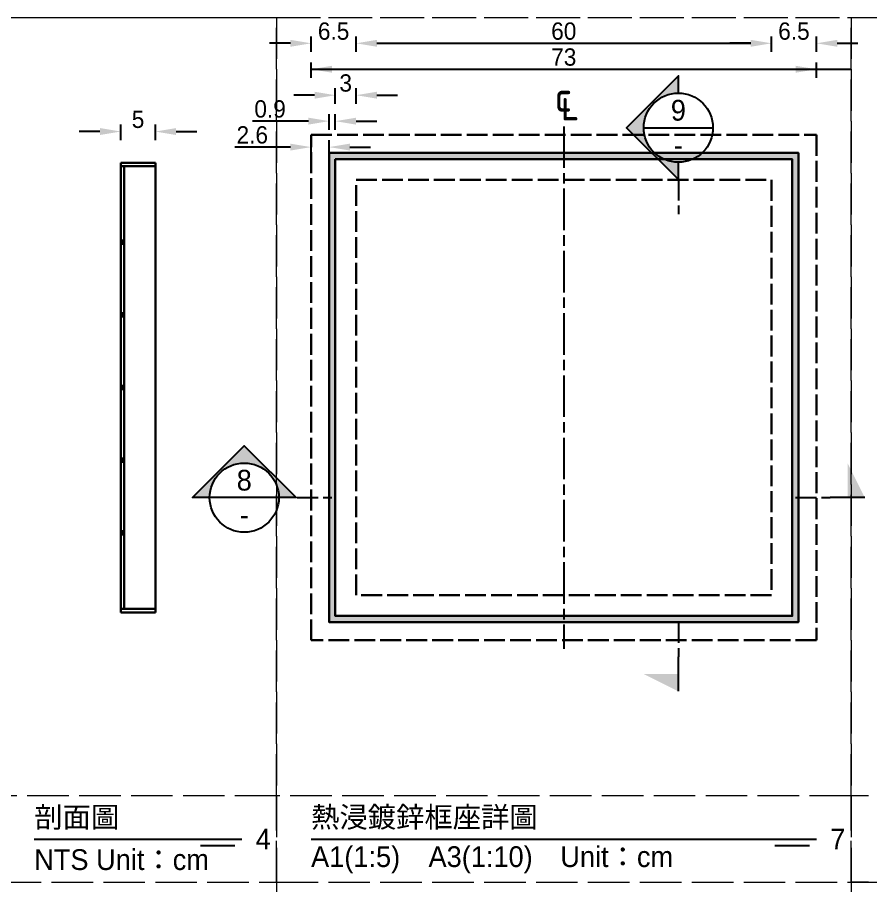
# Model space of a CAD drawing. Extents: x -2640 to 1802, y -2159 to 447.
# Drawn here: x -2400.6 to -2154, y -1465 to -1214 of the extents above; entities that cross this region are included whole.
import ezdxf

# ---------------------------------------------------------------- set-up
doc = ezdxf.new("R2010")
doc.units = 0
doc.header["$MEASUREMENT"] = 0
doc.linetypes.add('ACAD_ISO02W100', pattern=[15, 12, -3])
doc.linetypes.add('ACAD_ISO08W100', pattern=[36, 24, -3, 6, -3])
doc.layers.add('一、4.基本-隱藏', color=9, linetype='ACAD_ISO02W100', lineweight=20, plot=False)
doc.layers.add('三、3.文字-註解文字', color=2, linetype='Continuous')
doc.layers.add('二、2.繪圖-施作項目', color=181, linetype='Continuous', lineweight=30)
doc.styles.add('次圖名(詳圖)', font='MS PGothic.ttf', dxfattribs={"height": 6})
doc.styles.add('註解文字(詳圖)', font='MS PGothic.ttf', dxfattribs={"height": 5})
doc.dimstyles.new('註解文字(詳圖)', dxfattribs={"dimtxt": 5, "dimasz": 6, "dimexe": 2, "dimexo": 5, "dimgap": 1, "dimtad": 2, "dimzin": 0, "dimdsep": 46, "dimtxsty": '註解文字(詳圖)', "dimcen": 0.1, "dimclrd": 144, "dimclre": 144, "dimclrt": 256, "dimadec": 0, "dimazin": 0, "dimtfac": 1, "dimtofl": 0, "dimtmove": 0, "dimatfit": 3, "dimfxlon": 1, "dimtolj": 1, "dimtzin": 0, "dimlwd": -1, "dimlwe": -1, "dimarcsym": 1})

# ---------------------------------------------------------------- blocks, each defined once
blk = doc.blocks.new('*D259')
at = {"layer": 'Defpoints', "color": 0, "transparency": 16777216}
for p in [(-2360.69, -1247), (-2370.69, -1256), (-2360.69, -1256)]:
    blk.add_point(p, dxfattribs=at)
at = {"layer": '三、3.文字-註解文字', "color": 144, "transparency": 16777216}
for p, q in [((-2376.69, -1247), (-2382.69, -1247)), ((-2370.69, -1249.5), (-2370.69, -1245)), ((-2360.69, -1249.5), (-2360.69, -1245)), ((-2354.69, -1247), (-2348.69, -1247))]:
    blk.add_line(p, q, dxfattribs=at)
for points in [[(-2376.69, -1246), (-2376.69, -1248), (-2370.69, -1247)], [(-2354.69, -1246), (-2354.69, -1248), (-2360.69, -1247)]]:
    blk.add_solid(points, dxfattribs=at)
at = {"layer": '三、3.文字-註解文字', "transparency": 16777216, "insert": (-2365.69, -1243.5), "char_height": 5, "attachment_point": 5, "style": '註解文字(詳圖)'}
blk.add_mtext('\\A1;5', dxfattribs=at)
blk = doc.blocks.new('*D263')
at = {"layer": 'Defpoints', "color": 0, "transparency": 16777216}
for p in [(-2315.69, -1221.5), (-2315.69, -1274), (-2302.69, -1274)]:
    blk.add_point(p, dxfattribs=at)
at = {"layer": '三、3.文字-註解文字', "color": 144, "transparency": 16777216}
for p, q in [((-2315.69, -1224), (-2315.69, -1219.5)), ((-2302.69, -1224), (-2302.69, -1219.5)), ((-2321.69, -1221.5), (-2327.69, -1221.5)), ((-2296.69, -1221.5), (-2290.69, -1221.5))]:
    blk.add_line(p, q, dxfattribs=at)
for points in [[(-2321.69, -1220.5), (-2321.69, -1222.5), (-2315.69, -1221.5)], [(-2296.69, -1220.5), (-2296.69, -1222.5), (-2302.69, -1221.5)]]:
    blk.add_solid(points, dxfattribs=at)
at = {"layer": '三、3.文字-註解文字', "transparency": 16777216, "insert": (-2309.19, -1218), "char_height": 5, "attachment_point": 5, "style": '註解文字(詳圖)'}
blk.add_mtext('\\A1;6.5', dxfattribs=at)
blk = doc.blocks.new('*D264')
at = {"layer": 'Defpoints', "color": 0, "transparency": 16777216}
for p in [(-2182.69, -1221.5), (-2302.69, -1274), (-2182.69, -1274)]:
    blk.add_point(p, dxfattribs=at)
at = {"layer": '三、3.文字-註解文字', "color": 144, "transparency": 16777216}
for p, q in [((-2302.69, -1224), (-2302.69, -1219.5)), ((-2182.69, -1224), (-2182.69, -1219.5)), ((-2296.69, -1221.5), (-2188.69, -1221.5))]:
    blk.add_line(p, q, dxfattribs=at)
for points in [[(-2296.69, -1220.5), (-2296.69, -1222.5), (-2302.69, -1221.5)], [(-2188.69, -1220.5), (-2188.69, -1222.5), (-2182.69, -1221.5)]]:
    blk.add_solid(points, dxfattribs=at)
at = {"layer": '三、3.文字-註解文字', "transparency": 16777216, "insert": (-2242.69, -1218), "char_height": 5, "attachment_point": 5, "style": '註解文字(詳圖)'}
blk.add_mtext('\\A1;60', dxfattribs=at)
blk = doc.blocks.new('*D265')
at = {"layer": 'Defpoints', "color": 0, "transparency": 16777216}
for p in [(-2169.69, -1221.5), (-2182.69, -1274), (-2169.69, -1274)]:
    blk.add_point(p, dxfattribs=at)
at = {"layer": '三、3.文字-註解文字', "color": 144, "transparency": 16777216}
for p, q in [((-2182.69, -1224), (-2182.69, -1219.5)), ((-2169.69, -1224), (-2169.69, -1219.5)), ((-2188.69, -1221.5), (-2194.69, -1221.5)), ((-2163.69, -1221.5), (-2157.69, -1221.5))]:
    blk.add_line(p, q, dxfattribs=at)
for points in [[(-2188.69, -1220.5), (-2188.69, -1222.5), (-2182.69, -1221.5)], [(-2163.69, -1220.5), (-2163.69, -1222.5), (-2169.69, -1221.5)]]:
    blk.add_solid(points, dxfattribs=at)
at = {"layer": '三、3.文字-註解文字', "transparency": 16777216, "insert": (-2176.19, -1218), "char_height": 5, "attachment_point": 5, "style": '註解文字(詳圖)'}
blk.add_mtext('\\A1;6.5', dxfattribs=at)
blk = doc.blocks.new('*D266')
at = {"layer": 'Defpoints', "color": 0, "transparency": 16777216}
for p in [(-2169.69, -1229), (-2315.69, -1261), (-2169.69, -1261)]:
    blk.add_point(p, dxfattribs=at)
at = {"layer": '三、3.文字-註解文字', "color": 144, "transparency": 16777216}
for p, q in [((-2315.69, -1231.5), (-2315.69, -1227)), ((-2169.69, -1231.5), (-2169.69, -1227)), ((-2309.69, -1229), (-2175.69, -1229))]:
    blk.add_line(p, q, dxfattribs=at)
for points in [[(-2309.69, -1228), (-2309.69, -1230), (-2315.69, -1229)], [(-2175.69, -1228), (-2175.69, -1230), (-2169.69, -1229)]]:
    blk.add_solid(points, dxfattribs=at)
at = {"layer": '三、3.文字-註解文字', "transparency": 16777216, "insert": (-2242.69, -1225.5), "char_height": 5, "attachment_point": 5, "style": '註解文字(詳圖)'}
blk.add_mtext('\\A1;73', dxfattribs=at)
blk = doc.blocks.new('*D267')
at = {"layer": 'Defpoints', "color": 0, "transparency": 16777216}
for p in [(-2308.69, -1236.5), (-2308.69, -1274), (-2302.69, -1274)]:
    blk.add_point(p, dxfattribs=at)
at = {"layer": '三、3.文字-註解文字', "color": 144, "transparency": 16777216}
for p, q in [((-2308.69, -1239), (-2308.69, -1234.5)), ((-2302.69, -1239), (-2302.69, -1234.5)), ((-2314.69, -1236.5), (-2320.69, -1236.5)), ((-2296.69, -1236.5), (-2290.69, -1236.5))]:
    blk.add_line(p, q, dxfattribs=at)
for points in [[(-2314.69, -1235.5), (-2314.69, -1237.5), (-2308.69, -1236.5)], [(-2296.69, -1235.5), (-2296.69, -1237.5), (-2302.69, -1236.5)]]:
    blk.add_solid(points, dxfattribs=at)
at = {"layer": '三、3.文字-註解文字', "transparency": 16777216, "insert": (-2305.69, -1233), "char_height": 5, "attachment_point": 5, "style": '註解文字(詳圖)'}
blk.add_mtext('\\A1;3', dxfattribs=at)
blk = doc.blocks.new('*D243')
at = {"layer": 'Defpoints', "color": 0, "transparency": 16777216}
for p in [(-2310.49, -1244), (-2310.49, -1268), (-2308.69, -1268)]:
    blk.add_point(p, dxfattribs=at)
at = {"layer": '三、3.文字-註解文字', "color": 144, "transparency": 16777216}
for p, q in [((-2310.49, -1246.5), (-2310.49, -1242)), ((-2308.69, -1246.5), (-2308.69, -1242)), ((-2316.49, -1244), (-2332.59, -1244)), ((-2302.69, -1244), (-2296.69, -1244))]:
    blk.add_line(p, q, dxfattribs=at)
for points in [[(-2316.49, -1243), (-2316.49, -1245), (-2310.49, -1244)], [(-2302.69, -1243), (-2302.69, -1245), (-2308.69, -1244)]]:
    blk.add_solid(points, dxfattribs=at)
at = {"layer": '三、3.文字-註解文字', "transparency": 16777216, "insert": (-2327.54, -1240.5), "char_height": 5, "attachment_point": 5, "style": '註解文字(詳圖)'}
blk.add_mtext('\\A1;0.9', dxfattribs=at)
blk = doc.blocks.new('*D244')
at = {"layer": 'Defpoints', "color": 0, "transparency": 16777216}
for p in [(-2315.69, -1251.5), (-2315.69, -1266.2), (-2310.49, -1266.2)]:
    blk.add_point(p, dxfattribs=at)
at = {"layer": '三、3.文字-註解文字', "color": 144, "transparency": 16777216}
for p, q in [((-2315.69, -1254), (-2315.69, -1249.5)), ((-2310.49, -1254), (-2310.49, -1249.5)), ((-2321.69, -1251.5), (-2337.68, -1251.5)), ((-2304.49, -1251.5), (-2298.49, -1251.5))]:
    blk.add_line(p, q, dxfattribs=at)
for points in [[(-2321.69, -1250.5), (-2321.69, -1252.5), (-2315.69, -1251.5)], [(-2304.49, -1250.5), (-2304.49, -1252.5), (-2310.49, -1251.5)]]:
    blk.add_solid(points, dxfattribs=at)
at = {"layer": '三、3.文字-註解文字', "transparency": 16777216, "insert": (-2332.68, -1248), "char_height": 5, "attachment_point": 5, "style": '註解文字(詳圖)'}
blk.add_mtext('\\A1;2.6', dxfattribs=at)

msp = doc.modelspace()

# ---------------------------------------------------------------- hatches: boundary and pattern name
at = {"layer": '三、3.文字-註解文字'}
h = msp.add_hatch(color=256, dxfattribs=at)
h.dxf.hatch_style = 1
h.paths.add_polyline_path([(-2209.584, -1230.893), (-2224.584, -1245.893), (-2209.584, -1260.893), (-2209.584, -1255.893, -0.4142136), (-2219.584, -1245.893, -0.4142136), (-2209.584, -1235.893)])
h = msp.add_hatch(color=256, dxfattribs=at)
h.dxf.hatch_style = 1
h.paths.add_polyline_path([(-2350, -1352.821), (-2335, -1337.821), (-2320, -1352.821), (-2325, -1352.821, 0.4142136), (-2335, -1342.821, 0.4142136), (-2345, -1352.821)])
h = msp.add_hatch(color=256, dxfattribs=at)
h.dxf.hatch_style = 1
h.paths.add_polyline_path([(-2160.693, -1342.821), (-2155.693, -1352.821), (-2160.693, -1352.821)])
h = msp.add_hatch(color=256, dxfattribs=at)
h.dxf.hatch_style = 1
h.paths.add_polyline_path([(-2219.584, -1403.8), (-2209.584, -1408.8), (-2209.584, -1403.8)])
at = {"layer": '二、2.繪圖-施作項目'}
h = msp.add_hatch(color=256, dxfattribs=at)
h.dxf.hatch_style = 1
h.paths.add_polyline_path([(-2310.493, -1388.8), (-2174.893, -1388.8), (-2174.893, -1253.2), (-2310.493, -1253.2)])
h.paths.add_polyline_path([(-2308.693, -1255), (-2176.693, -1255), (-2176.693, -1387), (-2308.693, -1387)], flags=16)
h = msp.add_hatch(color=256, dxfattribs=at)
h.dxf.hatch_style = 1
h.paths.add_polyline_path([(-2370.693, -1278.5), (-2370.693, -1279.5), (-2369.693, -1279.5), (-2369.693, -1278.5)])
h = msp.add_hatch(color=256, dxfattribs=at)
h.dxf.hatch_style = 1
h.paths.add_polyline_path([(-2370.693, -1300.5), (-2369.693, -1300.5), (-2369.693, -1299.5), (-2370.693, -1299.5)])
h = msp.add_hatch(color=256, dxfattribs=at)
h.dxf.hatch_style = 1
h.paths.add_polyline_path([(-2370.693, -1320.5), (-2370.693, -1321.5), (-2369.693, -1321.5), (-2369.693, -1320.5)])
h = msp.add_hatch(color=256, dxfattribs=at)
h.dxf.hatch_style = 1
h.paths.add_polyline_path([(-2369.693, -1341.5), (-2370.693, -1341.5), (-2370.693, -1342.5), (-2369.693, -1342.5)])
h = msp.add_hatch(color=256, dxfattribs=at)
h.dxf.hatch_style = 1
h.paths.add_polyline_path([(-2370.693, -1362.5), (-2370.693, -1363.5), (-2369.693, -1363.5), (-2369.693, -1362.5)])

# ---------------------------------------------------------------- linework, layer by layer
at = {"layer": '一、4.基本-隱藏'}
for points in [[(-2640, -1214), (-1860, -1214), (-1860, -1721), (-2640, -1721)], [(-2405.693, -1214), (-2325.693, -1214), (-2325.693, -1439), (-2405.693, -1439)], [(-2325.693, -1214), (-2159.693, -1214), (-2159.693, -1439), (-2325.693, -1439)], [(-2159.693, -1214), (-2079.693, -1214), (-2079.693, -1439), (-2159.693, -1439)], [(-2405.693, -1464), (-2325.693, -1464), (-2325.693, -1439), (-2405.693, -1439)], [(-2325.693, -1464), (-2159.693, -1464), (-2159.693, -1439), (-2325.693, -1439)], [(-2159.693, -1464), (-2079.693, -1464), (-2079.693, -1439), (-2159.693, -1439)], [(-2405.693, -1464), (-2325.693, -1464), (-2325.693, -1539), (-2405.693, -1539)], [(-2325.693, -1464), (-2159.693, -1464), (-2159.693, -1539), (-2325.693, -1539)], [(-2079.693, -1464), (-2159.693, -1464), (-2159.693, -1539), (-2079.693, -1539)]]:
    msp.add_lwpolyline(points, close=True, dxfattribs=at)
at = {"layer": '三、3.文字-註解文字'}
for points in [[(-2315.693, -1229), (-2159.693, -1229)], [(-2209.584, -1235.893), (-2209.584, -1230.893), (-2224.584, -1245.893), (-2209.584, -1260.893), (-2209.584, -1255.893)], [(-2219.584, -1245.893), (-2199.584, -1245.893)], [(-2345, -1352.821), (-2350, -1352.821), (-2335, -1337.821), (-2320, -1352.821), (-2325, -1352.821)], [(-2325, -1352.821), (-2345, -1352.821)], [(-2155.693, -1352.821), (-2165.693, -1352.821)], [(-2209.584, -1408.8), (-2209.584, -1398.8)], [(-2395.693, -1451.5), (-2335.693, -1451.5)], [(-2315.693, -1451.5), (-2169.693, -1451.5)], [(-2337.693, -1453.5), (-2347.693, -1453.5)], [(-2171.693, -1453.5), (-2181.693, -1453.5)]]:
    msp.add_lwpolyline(points, dxfattribs=at)
at = {"layer": '三、3.文字-註解文字', "linetype": 'ACAD_ISO08W100', "ltscale": 0.5}
msp.add_lwpolyline([(-2242.693, -1245.5), (-2242.693, -1396.5)], dxfattribs=at)
at = {"layer": '三、3.文字-註解文字', "linetype": 'ACAD_ISO02W100', "ltscale": 0.5}
for points in [[(-2209.584, -1260.893), (-2209.584, -1270.893)], [(-2319.693, -1352.821), (-2309.693, -1352.821)], [(-2175.693, -1352.821), (-2165.693, -1352.821)], [(-2209.584, -1388.8), (-2209.584, -1398.8)]]:
    msp.add_lwpolyline(points, dxfattribs=at)
at = {"layer": '三、3.文字-註解文字'}
for centre in [(-2209.584, -1245.893), (-2335, -1352.821)]:
    msp.add_circle(centre, 10, dxfattribs=at)
at = {"layer": '二、2.繪圖-施作項目', "linetype": 'ACAD_ISO02W100', "ltscale": 0.5}
for points in [[(-2315.693, -1248), (-2169.693, -1248), (-2169.693, -1394), (-2315.693, -1394)], [(-2302.693, -1261), (-2182.693, -1261), (-2182.693, -1381), (-2302.693, -1381)]]:
    msp.add_lwpolyline(points, close=True, dxfattribs=at)
at = {"layer": '二、2.繪圖-施作項目'}
for points in [[(-2310.493, -1253.2), (-2174.893, -1253.2), (-2174.893, -1388.8), (-2310.493, -1388.8)], [(-2308.693, -1255), (-2176.693, -1255), (-2176.693, -1387), (-2308.693, -1387)]]:
    msp.add_lwpolyline(points, close=True, dxfattribs=at)
for points in [[(-2370.693, -1256), (-2360.693, -1256)], [(-2370.693, -1256), (-2370.693, -1386)], [(-2370.693, -1257), (-2360.693, -1257)], [(-2369.693, -1257), (-2369.693, -1385)], [(-2360.693, -1256), (-2360.693, -1386)], [(-2370.693, -1278.5), (-2369.693, -1278.5)], [(-2370.693, -1279.5), (-2369.693, -1279.5)], [(-2370.693, -1299.5), (-2369.693, -1299.5)], [(-2370.693, -1300.5), (-2369.693, -1300.5)], [(-2370.693, -1320.5), (-2369.693, -1320.5)], [(-2370.693, -1321.5), (-2369.693, -1321.5)], [(-2370.693, -1341.5), (-2369.693, -1341.5)], [(-2370.693, -1342.5), (-2369.693, -1342.5)], [(-2370.693, -1362.5), (-2369.693, -1362.5)], [(-2370.693, -1363.5), (-2369.693, -1363.5)], [(-2370.693, -1385), (-2360.693, -1385)], [(-2370.693, -1386), (-2360.693, -1386)]]:
    msp.add_lwpolyline(points, dxfattribs=at)

# ---------------------------------------------------------------- texts
at = {"layer": '三、3.文字-註解文字'}
for s, width, gutter_width, heights, insert, char_height, attachment_point, style in [('{\\fMS PGothic|b0|i0|c128|p34;℄}', 4.50432, 30, [11], (-2242.693, -1238.3), 10, 5, '次圖名(詳圖)'), ('9', 6.60394, 25, [0], (-2209.584, -1240.893), 6, 5, '註解文字(詳圖)'), ('-', 6.60394, 25, [0], (-2209.584, -1250.893), 6, 5, '註解文字(詳圖)'), ('8', 6.60394, 25, [0], (-2335, -1347.821), 6, 5, '註解文字(詳圖)'), ('-', 6.60394, 25, [0], (-2335, -1357.821), 6, 5, '註解文字(詳圖)'), ('剖面圖', 30.14945, 15, [0], (-2395.693, -1445.5), 6, 4, '次圖名(詳圖)'), ('{\\fMS PGothic|b0|i0|c128|p34;熱浸鍍鋅框座詳圖}', 109.33936, 15, [0], (-2315.693, -1445.5), 6, 4, '次圖名(詳圖)'), ('4', 3, 15, [0], (-2331.693, -1451.5), 6, 4, '次圖名(詳圖)'), ('7', 3, 15, [0], (-2165.693, -1451.5), 6, 4, '次圖名(詳圖)'), ('NTS{\\fMS PGothic|b0|i0|c128|p34; Unit：cm}', 93.26158, 15, [0], (-2395.693, -1457.5), 6, 4, '次圖名(詳圖)'), ('{\\fMS PGothic|b0|i0|c128|p34;A1(1:}5{\\fMS PGothic|b0|i0|c128|p34;)\u3000A3(1:}1{\\fMS PGothic|b0|i0|c128|p34;0)^IUnit：cm}', 136.03259, 15, [0], (-2315.693, -1457.5), 6, 4, '次圖名(詳圖)')]:
    msp.add_mtext_dynamic_manual_height_columns(s, width=width, gutter_width=gutter_width, heights=heights, dxfattribs=dict(at, insert=insert, char_height=char_height, attachment_point=attachment_point, style=style))

# ---------------------------------------------------------------- dimensions: what is measured, and where the dimension line sits
for base, p1, p2, text, picture, middle in [((-2315.693, -1221.5), (-2302.693, -1274), (-2315.693, -1274), '6.5', '*D263', (-2309.193, -1218)), ((-2182.693, -1221.5), (-2302.693, -1274), (-2182.693, -1274), '60', '*D264', (-2242.693, -1218)), ((-2169.693, -1221.5), (-2182.693, -1274), (-2169.693, -1274), '6.5', '*D265', (-2176.193, -1218)), ((-2169.693, -1229), (-2315.693, -1261), (-2169.693, -1261), '73', '*D266', (-2242.693, -1225.5)), ((-2308.693, -1236.5), (-2302.693, -1274), (-2308.693, -1274), '3', '*D267', (-2305.693, -1233)), ((-2310.493, -1244), (-2308.693, -1268), (-2310.493, -1268), '0.9', '*D243', (-2327.542, -1240.5)), ((-2315.693, -1251.5), (-2310.493, -1266.2), (-2315.693, -1266.2), '2.6', '*D244', (-2332.685, -1248))]:
    dim = msp.add_linear_dim(base=base, p1=p1, p2=p2, text=text, dimstyle='註解文字(詳圖)', dxfattribs=at)
    dim.commit()
    dim.dimension.update_dxf_attribs({"geometry": picture, "text_midpoint": middle})
dim = msp.add_aligned_dim(p1=(-2370.693, -1256), p2=(-2360.693, -1256), distance=9, text='5', dimstyle='註解文字(詳圖)', dxfattribs=at)
dim.commit()
dim.dimension.update_dxf_attribs({"geometry": '*D259', "text_midpoint": (-2365.693, -1243.5)})

doc.saveas('drawing.dxf')
